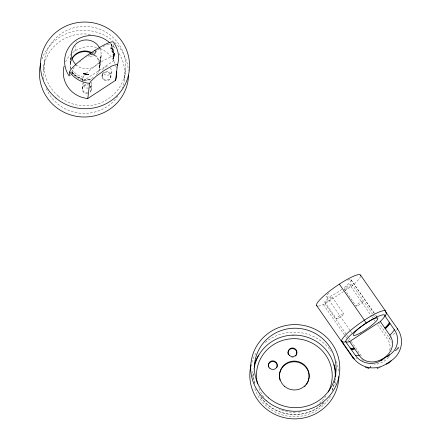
<?xml version="1.0" encoding="UTF-8"?>
<svg xmlns="http://www.w3.org/2000/svg" width="441" height="441" viewBox="0 0 441 441"><rect width="100%" height="100%" fill="white"/><g stroke="black" fill="none" stroke-linecap="round" stroke-linejoin="round"><path stroke-width="0.33" stroke-dasharray="2.21 1.65" d="M107.554 44.585C109.368 43.676 112.731 43.427 111.071 46.752A23.764 23.108 6.8 0 1 113.166 52.584A23.748 23.092 6.8 0 0 111.055 46.763L111.049 46.895A23.764 23.108 6.8 0 1 113.144 52.788L112.764 51.2L113.144 52.788M253.625 373.097L253.845 378.929L254.584 383.251M82.401 88.481L83.057 82.974M102.053 75.62L102.395 72.743M101.976 76.508L102.075 75.372M111.049 46.933L110.823 48.819A23.764 23.108 6.8 0 1 112.924 54.645M71.04 57.275L70.422 62.589L71.018 57.44M99.798 66.723L101.149 55.147L99.589 68.201L100.978 56.773M91.811 84.655L91.155 90.168M111.463 71.795L110.807 77.302A4.454 4.333 6.8 0 1 103.519 79.722A4.454 4.333 6.8 0 1 104.964 72.357A4.454 4.333 6.8 0 1 110.807 77.302M43.334 70.014L44.475 60.4M71.023 57.33L70.13 64.761M72.021 72.715L72.456 69.843L74.204 67.324M74.992 50.991L75.571 46.167M76.061 42.038L76.144 41.349M82.66 81.227L83.173 77.081L84.496 75.02M110.823 48.819L113.436 47.11L113.745 44.524M83.228 80.857L113.343 61.145L113.563 59.287M124.472 79.347L125.608 69.728M334.851 380.688L333.716 385.914L331.665 391.387M389.822 349.967C390.599 346.383 389.844 342.492 387.727 339.487L377.573 324.879M389.673 350.612L389.75 350.286M391.443 351.642L391.547 351.284M389.171 356.328L389.381 356.014M388.912 356.686L388.648 357.039M388.51 357.216C385.158 361.477 379.877 364.15 374.453 364.332M395.638 350.595L398.658 347.894L398.289 347.365L398.157 348.225A21.526 3.804 -34.8 0 1 395.467 350.782A23.764 4.201 -34.8 0 0 398.658 347.894M75.472 65.979L76.475 65.003M86.061 73.366C93.933 66.558 102.566 59.866 112.516 56.52M323.474 402.997C306.076 421.028 272.973 417.362 259.958 395.946M79.782 62.12L80.119 61.845M80.46 61.575L80.802 61.299M82.759 59.8L83.112 59.535M86.574 57.087L86.943 56.839M89.76 54.987L88.057 56.101A5.942 5.777 6.8 0 0 94.809 55.064M92.593 53.129L94.297 52.016M70.262 75.367L71.828 74.342M318.468 306.071A26.736 4.724 -34.8 0 0 323.418 304.571A2.971 0.524 -34.8 0 0 325.023 303.678L351.019 286.661A2.971 0.524 -34.8 0 0 352.662 285.426A26.736 4.724 -34.8 0 0 360.529 276.546M97.494 49.932L98.955 49.012M383.714 359.569L384.348 359.172M99.137 48.901L100.757 47.931M103.018 46.669L105.906 45.252M106.485 45.004L107.295 44.679M370.412 367.039L370.964 366.824L370.385 366.973M363.246 360.727L363.61 361.008M362.893 360.435L361.879 359.503M350.992 279.754L374.927 314.201M377.281 317.592L375.319 314.764L377.386 317.74M351.113 279.969L375.037 314.356M351.742 284.114L372.551 314.042M373.312 315.144L374.459 316.792M378.284 322.294L389.629 338.633L391.382 342.304M351.019 286.661L371.719 316.445M372.11 317.007L373.67 319.256M374.062 319.819L374.839 320.943M344.449 289.23L356.13 306.043M332.084 296.975L343.765 313.788M326.687 296.815L350.215 330.678M350.606 331.241L351.78 332.933M324.797 302.096L336.477 318.904M325.023 303.678L346.499 334.587M346.891 335.149L348.451 337.398M348.842 337.96L350.799 340.772M351.185 341.334L361.73 356.504M323.418 304.571L345.215 335.937M345.595 336.489L347.508 339.239M347.888 339.791L348.655 340.887M111.215 44.381L112.819 48.256L113.701 52.358M370.153 367.171A23.764 4.201 -34.8 0 0 370.964 366.824A21.526 3.804 -34.8 0 1 370.06 367.166M397.038 329.829A26.736 4.724 -34.8 0 1 396.657 330.513M394.761 332.994A26.736 4.724 -34.8 0 1 391.828 336.014M390.649 337.117A26.736 4.724 -34.8 0 1 389.375 338.253A2.971 0.524 -34.8 0 1 387.727 339.487M356.841 358.566A26.736 4.724 -34.8 0 1 355.959 358.776M347.817 280.162A14.856 2.624 -34.8 0 1 343.363 288.232M341.825 289.384A14.856 2.624 -34.8 0 1 328.369 296.892A14.856 2.624 -34.8 0 1 329.565 292.355M370.203 367.182A23.886 8.649 -38.3 0 1 369.657 367.303M398.041 347.425A23.886 8.566 -35.7 0 1 395.753 350.215M293.381 357.21A4.454 4.333 6.8 0 1 291.578 357.227M251.833 362.32A44.563 43.328 6.8 0 1 256.271 352.783M265.284 342.492A44.563 43.328 6.8 0 1 331.197 351.405M336.351 361.355A44.563 43.328 6.8 0 1 338.682 371.614M335.799 378.339A41.592 40.44 6.8 0 1 334.73 385.759M330.403 396.448A41.592 40.44 6.8 0 1 289.991 416.431A41.592 40.44 6.8 0 1 254.683 388.345M252.704 376.978A41.592 40.44 6.8 0 1 253.426 368.362M292.019 335.799A41.592 40.44 6.8 0 1 296.176 335.81M334.829 380.87A40.848 39.718 6.8 0 1 331.99 390.66M324.03 402.396A40.848 39.718 6.8 0 1 259.104 394.535M254.766 384.012A40.848 39.718 6.8 0 1 253.641 372.75M325.987 395.963A37.876 36.829 6.8 0 1 317.801 404.601M300.69 411.888A37.876 36.829 6.8 0 1 298.011 412.219M295.31 412.363A37.876 36.829 6.8 0 1 279.5 409.325M263.806 397.104A37.876 36.829 6.8 0 1 258.299 386.57M65.615 61.823A26.736 25.997 6.8 0 1 97.18 47.589M100.3 48.659A26.736 25.997 6.8 0 1 115.084 63.758M115.696 65.566A26.736 25.997 6.8 0 1 116.27 67.92M110.333 43.416A26.736 25.997 6.8 0 1 113.436 47.11M82.88 79.369A23.764 23.108 6.8 0 1 72.048 72.484M113.414 59.496A23.764 23.108 6.8 0 1 113.343 61.145M83.129 77.302A23.764 23.108 6.8 0 1 72.296 70.417M111.292 44.894A23.764 23.108 6.8 0 1 113.767 53.113M96.568 50.533A5.942 5.777 6.8 0 1 96.463 52.093M95.565 55.307A14.856 14.443 6.8 0 1 96.408 74.727M93.349 77.401A14.856 14.443 6.8 0 1 71.409 71.117M70.516 68.454A14.856 14.443 6.8 0 1 71.723 58.857M92.516 52.981A14.856 14.443 6.8 0 1 93.354 53.499M110.256 67.925A4.454 4.333 6.8 0 1 109.589 74.551A4.454 4.333 6.8 0 1 103.007 72.666M102.709 70.108A4.454 4.333 6.8 0 1 107.924 66.701M91.513 82.098A4.454 4.333 6.8 0 1 89.936 87.417M88.404 88.051A4.454 4.333 6.8 0 1 83.167 82.539M84.016 81.017A4.454 4.333 6.8 0 1 90.289 80.505M90.306 85.912A4.454 4.333 6.8 0 1 89.363 92.241M87.831 92.875A4.454 4.333 6.8 0 1 82.423 88.228A4.454 4.333 6.8 0 1 88.575 84.644M99.782 48.367A14.856 14.443 6.8 0 1 95.091 66.089A14.856 14.443 6.8 0 1 76.282 64.959M41.972 59.083A44.563 43.328 6.8 0 1 112.56 40.561M114.831 42.551A44.563 43.328 6.8 0 1 128.436 70.659M119.114 53.57A40.848 39.718 6.8 0 1 122.223 87.935M117.786 96.221A40.848 39.718 6.8 0 1 79.308 113.1A40.848 39.718 6.8 0 1 45.886 87.627M43.665 79.452A40.848 39.718 6.8 0 1 91.684 34.679M110.68 43.731A40.848 39.718 6.8 0 1 115.597 48.67M94.435 55.053A14.856 14.443 6.8 0 1 97.974 73.057M90.89 79.352A14.856 14.443 6.8 0 1 82.136 80.256M72.638 74.127A14.856 14.443 6.8 0 1 71.326 71.806M70.433 69.143A14.856 14.443 6.8 0 1 71.64 59.546M92.004 53.427A14.856 14.443 6.8 0 1 92.858 53.923M90.223 86.601A4.454 4.333 6.8 0 1 89.28 92.924M87.748 93.564A4.454 4.333 6.8 0 1 82.324 89.137A4.454 4.333 6.8 0 1 88.062 85.185M72.092 72.269L72.076 72.28A23.764 23.108 6.8 0 0 82.902 79.159L82.925 79.148A23.748 23.092 6.8 0 1 72.092 72.269M111.997 49.028L111.705 48.273L112.273 49.756L111.997 49.028M112.527 50.494L112.284 49.706L112.758 51.244L112.527 50.494M113.668 52.308L113.348 50.268L113.668 52.308M358.114 305.431A4.454 0.788 -34.8 0 0 363.456 300.988A4.454 0.788 -34.8 0 0 357.75 304.025A4.454 0.788 -34.8 0 0 358.114 305.431M346.433 288.623A4.454 0.788 -34.8 0 0 351.775 284.18A4.454 0.788 -34.8 0 0 346.075 287.218A4.454 0.788 -34.8 0 0 346.433 288.623M338.462 318.297A4.454 0.788 -34.8 0 0 343.804 313.849A4.454 0.788 -34.8 0 0 338.098 316.892A4.454 0.788 -34.8 0 0 338.462 318.297M326.781 301.49A4.454 0.788 -34.8 0 0 332.123 297.041A4.454 0.788 -34.8 0 0 326.417 300.078A4.454 0.788 -34.8 0 0 326.781 301.49M103.602 79.033A4.454 4.333 6.8 0 0 110.889 76.613A4.454 4.333 6.8 0 0 105.046 71.668A4.454 4.333 6.8 0 0 103.602 79.033M58.234 95.989A40.848 39.718 6.8 0 0 125.029 73.796A40.848 39.718 6.8 0 0 71.503 28.472A40.848 39.718 6.8 0 0 58.234 95.989"/><path stroke-width="0.66" d="M115.586 80.312L117.394 65.163L117.24 64.64L116.628 64.452L112.058 65.935L104.407 70.306L96.265 76.172L90.89 81.183L89.6 83.355L87.798 98.503L115.586 80.312A26.736 25.997 6.8 0 0 116.7 71.354M117.394 65.163A26.736 25.997 6.8 0 0 113.927 42.975A23.764 4.201 -34.8 0 0 94.931 50.335L90.019 53.548A23.764 4.201 -34.8 0 0 69.711 71.922L69.215 76.05A26.736 25.997 6.8 0 1 73.862 41.779A26.736 25.997 6.8 0 1 109.412 42.545M84.066 73.322L83.542 73.807L84.066 73.322A21.526 20.931 6.8 0 0 88.746 74.645L87.842 74.579M113.535 57.793A23.886 22.072 -13.7 0 0 114.247 53.725L113.745 53.896A21.526 20.931 6.8 0 1 113.249 58.603L113.497 57.782M341.516 340.838A2.971 2.889 6.8 0 0 345.639 341.632L355.308 355.22C360.71 363.472 372.943 366.069 381.063 360.369L389.574 354.801C397.991 349.779 400.185 337.486 394.304 329.692L384.943 315.905A2.971 2.889 6.8 0 0 385.732 311.897A26.736 4.724 -34.8 0 0 364.365 320.172A26.736 4.724 -34.8 0 0 341.516 340.838L353.197 357.651A26.736 4.724 -34.8 0 0 354.542 358.919M345.794 341.532A23.764 4.201 -34.8 0 0 349.625 341.566L380.307 321.483A23.764 4.201 -34.8 0 0 384.789 316.004M354.652 348.754A23.748 4.195 -34.8 0 1 350.815 348.726L350.799 348.737A23.764 4.201 -34.8 0 0 354.63 348.77L349.625 341.566M353.197 357.651A23.764 23.108 6.8 0 0 386.195 363.996L391.112 360.777A23.764 23.108 6.8 0 0 397.413 328.705L385.732 311.897M113.745 53.896L114.225 53.719M379.74 367.75L380.021 367.667M377.116 368.345L378.191 368.136M367.992 368.158L369.161 368.384M365.451 367.474L366.598 367.822M354.63 348.77L359.134 355.253C370.859 372.496 401.894 352.943 389.816 335.171L380.307 321.483M350.297 348.015L350.33 348.059A23.764 4.201 -34.8 0 0 354.129 348.048M360.6 275.173L385.627 311.192M339.333 284.153L364.365 320.172A2.971 0.452 56.8 0 1 365.953 323.259A23.764 4.201 -34.8 0 0 345.639 341.632M367.607 367.447L367.976 367.981M316.616 305.574L353.39 358.489M384.811 327.966L384.844 328.01A23.764 4.201 -34.8 0 0 389.298 322.492M317.261 306.01A26.736 4.724 -34.8 0 1 336.014 286.391A26.736 4.724 -34.8 0 1 360.705 275.879M397.413 328.705A26.736 4.724 -34.8 0 1 397.291 329.223M391.112 360.777A2.971 0.524 -34.8 0 1 388.571 363.075A2.971 0.524 -34.8 0 1 386.195 363.996M394.304 329.692A23.764 4.201 -34.8 0 1 389.816 335.171M359.134 355.253A23.764 4.201 -34.8 0 1 355.308 355.22M389.574 354.801A5.942 1.047 -34.8 0 1 387.628 356.548M382.601 359.795A5.942 1.047 -34.8 0 1 381.063 360.369M365.953 323.259A23.764 4.201 -34.8 0 1 384.943 315.905M280.018 380.186A14.856 14.443 6.8 0 1 296.572 361.956A14.856 14.443 6.8 0 1 306.545 384.414M305.359 385.892A14.856 14.443 6.8 0 1 304.703 386.553M288.331 354.691A4.454 4.333 6.8 0 1 290.139 349.228A4.454 4.333 6.8 0 1 295.939 350.347A4.454 4.333 6.8 0 1 295.542 356.074M268.53 367.166A4.454 4.333 6.8 0 1 272.929 361.504A4.454 4.333 6.8 0 1 276.871 367.529M338.886 376.564A44.563 43.328 6.8 0 1 288.502 418.459A44.563 43.328 6.8 0 1 251.144 364.696M254.248 364.994A41.592 40.44 6.8 0 1 258.729 354.988M334.024 364.635A41.592 40.44 6.8 0 1 335.827 375.451M254.325 367.121A40.848 39.718 6.8 0 1 299.213 335.403A40.848 39.718 6.8 0 1 335.221 376.923M257.566 384.034A37.876 36.829 6.8 0 1 298.447 338.92A37.876 36.829 6.8 0 1 328.336 391.983M114.247 53.57A23.764 23.108 6.8 0 1 113.249 58.603M88.746 74.645A23.764 23.108 6.8 0 1 83.564 73.653M87.853 74.507A23.886 21.818 -8.9 0 1 83.564 73.741M87.798 98.503A26.736 25.997 6.8 0 1 64.055 66.238M89.6 83.355A26.736 25.997 6.8 0 1 69.711 71.922M94.931 50.335A2.971 2.889 6.8 0 1 94.142 54.342A2.971 2.889 6.8 0 1 90.019 53.548M71.955 58.421A14.856 14.443 6.8 0 1 92.086 52.738M75.532 64.237A14.856 14.443 6.8 0 1 77.544 42.667A14.856 14.443 6.8 0 1 99.302 47.446M128.552 75.091A44.563 43.328 6.8 0 1 78.255 116.606A44.563 43.328 6.8 0 1 40.677 63.372M72.115 58.692A14.856 14.443 6.8 0 1 91.557 53.201M389.8 323.209L389.778 323.22A23.748 4.195 -34.8 0 1 385.291 328.699L385.313 328.688A23.764 4.201 -34.8 0 0 389.8 323.209M360.363 333.016A14.856 2.624 -34.8 0 0 377.783 318.303A14.856 2.624 -34.8 0 0 358.472 328.793A14.856 2.624 -34.8 0 0 360.363 333.016M266.138 400.571A44.563 43.328 6.8 0 0 339.008 376.36A44.563 43.328 6.8 0 0 280.614 326.913A44.563 43.328 6.8 0 0 266.138 400.571M268.563 397.854A40.848 39.718 6.8 0 0 335.358 375.66A40.848 39.718 6.8 0 0 281.832 330.337A40.848 39.718 6.8 0 0 268.563 397.854M284.643 386.399A14.856 14.443 6.8 0 0 308.932 378.328A14.856 14.443 6.8 0 0 289.467 361.846A14.856 14.443 6.8 0 0 284.643 386.399M289.583 355.545A4.454 4.333 6.8 0 0 296.87 353.125A4.454 4.333 6.8 0 0 291.032 348.181A4.454 4.333 6.8 0 0 289.583 355.545M269.931 368.411A4.454 4.333 6.8 0 0 277.218 365.991A4.454 4.333 6.8 0 0 271.375 361.047A4.454 4.333 6.8 0 0 269.931 368.411M55.891 98.018A44.563 43.328 6.8 0 0 128.761 73.807A44.563 43.328 6.8 0 0 70.367 24.36A44.563 43.328 6.8 0 0 55.891 98.018"/></g></svg>
